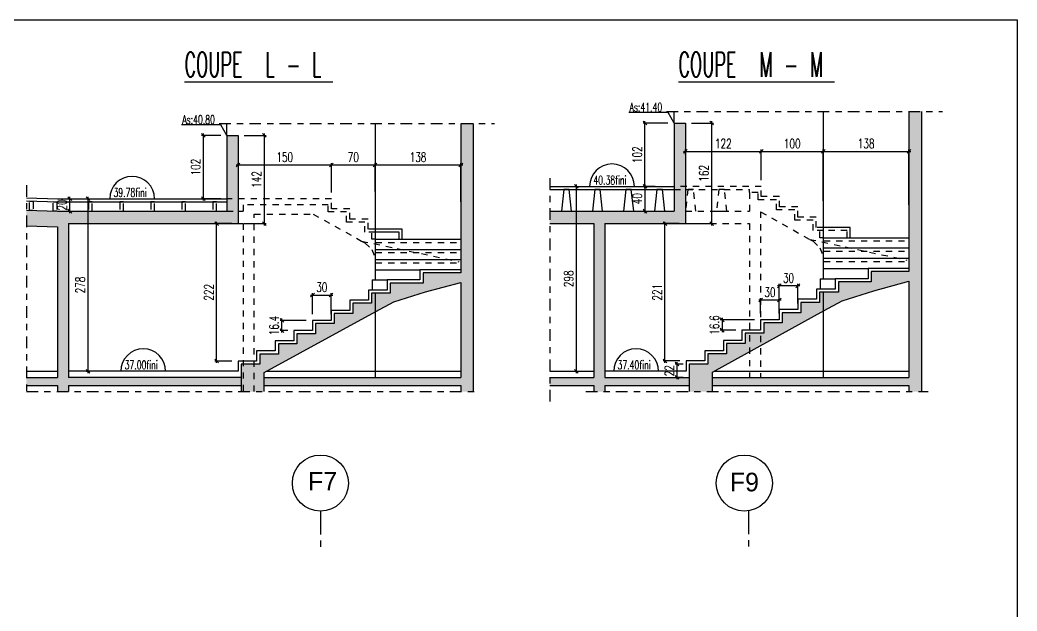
# Model space of a CAD drawing. Extents: x 308 to 437, y -199 to -146.
# Drawn here: x 421.06 to 437.13, y -164.49 to -154.96 of the extents above; entities that cross this region are included whole.
import ezdxf

# ---------------------------------------------------------------- set-up
doc = ezdxf.new("R2010")
doc.units = 0
doc.header["$LTSCALE"] = 0.5
doc.header["$MEASUREMENT"] = 0
for name, pattern in [('AXES2', [1.125, 0.75, -0.125, 0.125, -0.125]), ('DISCONTINU', [0.75, 0.5, -0.25]), ('DISCONTINU2', [0.375, 0.25, -0.125])]:
    doc.linetypes.add(name, pattern=pattern)
doc.layers.get('DEFPOINTS').update_dxf_attribs({"linetype": 'CONTINUOUS'})
for name, color, linetype in [('A05-AXES', 13, 'AXES2'), ('A19-COTATIONS', 146, 'CONTINUOUS'), ('AXES', 6, 'AXES2'), ('CADRE-CART', 7, 'CONTINUOUS'), ('COTATION', 7, 'CONTINUOUS'), ('HABILLAGE', 7, 'CONTINUOUS'), ('MURS', 3, 'CONTINUOUS'), ('POCHAGE', 254, 'CONTINUOUS'), ('RDC', 7, 'DISCONTINU2'), ('REPERE-SEM', 4, 'CONTINUOUS')]:
    doc.layers.add(name, color=color, linetype=linetype)
doc.layers.add('STR - MACONNERIE', color=4, linetype='CONTINUOUS', lineweight=30)
doc.styles.add('CGotH', font='GOTHIC.TTF')
doc.styles.add('ROMANS8', font='romans.shx', dxfattribs={"width": 0.7})
doc.styles.get("Standard").update_dxf_attribs({"font": 'txt.shx'})
doc.dimstyles.new('COT50 cm', dxfattribs={"dimtxt": 0.15, "dimasz": 0.06, "dimexe": 0.03, "dimexo": 0.1, "dimgap": 0.05, "dimtad": 1, "dimdec": 0, "dimlfac": 100, "dimzin": 0, "dimdsep": 46, "dimtxsty": 'ROMANS8', "dimblk1": 'OBLIQUE', "dimblk2": 'OBLIQUE', "dimsah": 1, "dimcen": 0.03, "dimdle": 0.03, "dimclrt": 1, "dimadec": 0, "dimazin": 0, "dimtfac": 1, "dimtdec": 0, "dimtmove": 0, "dimatfit": 3, "dimfxl": 0, "dimtolj": 1, "dimtzin": 0, "dimlwd": -1, "dimlwe": -1, "dimarcsym": 0})

# ---------------------------------------------------------------- blocks, each defined once
blk = doc.blocks.new('_Oblique')
at = {"layer": 'COTATION', "color": 0, "lineweight": -2}
blk.add_line((-0.5, -0.5), (0.5, 0.5), dxfattribs=at)
blk = doc.blocks.new('*D1745')
at = {"layer": 'COTATION', "color": 0, "transparency": 16777216}
for p, q in [((422.137, -157.847), (422.192, -157.847)), ((422.162, -160.657), (422.162, -157.817)), ((422.137, -160.627), (422.192, -160.627))]:
    blk.add_line(p, q, dxfattribs=at)
at = {"layer": 'DEFPOINTS', "color": 0, "transparency": 16777216}
for p in [(422.037, -157.847), (422.162, -157.847), (422.037, -160.627)]:
    blk.add_point(p, dxfattribs=at)
at = {"layer": 'COTATION', "color": 0, "transparency": 16777216, "xscale": 0.06, "yscale": 0.06, "zscale": 0.06}
for p, rotation in [((422.162, -157.847), 90), ((422.162, -160.627), 270)]:
    blk.add_blockref('_Oblique', p, dxfattribs=dict(at, rotation=rotation))
at = {"layer": 'COTATION', "color": 1, "transparency": 16777216, "insert": (422.037, -159.237), "char_height": 0.15, "attachment_point": 5, "rotation": 90, "style": 'ROMANS8'}
blk.add_mtext('\\A1;278', dxfattribs=at)
blk = doc.blocks.new('*D1746')
at = {"layer": 'COTATION', "color": 0, "transparency": 16777216}
for p, q in [((430.032, -160.657), (430.032, -157.617)), ((429.887, -157.647), (430.062, -157.647)), ((430.032, -160.627), (430.062, -160.627))]:
    blk.add_line(p, q, dxfattribs=at)
at = {"layer": 'DEFPOINTS', "color": 0, "transparency": 16777216}
for p in [(429.787, -157.647), (430.032, -157.647), (429.967, -160.627)]:
    blk.add_point(p, dxfattribs=at)
at = {"layer": 'COTATION', "color": 0, "transparency": 16777216, "xscale": 0.06, "yscale": 0.06, "zscale": 0.06}
for p, rotation in [((430.032, -157.647), 90), ((430.032, -160.627), 270)]:
    blk.add_blockref('_Oblique', p, dxfattribs=dict(at, rotation=rotation))
at = {"layer": 'COTATION', "color": 1, "transparency": 16777216, "insert": (429.907, -159.137), "char_height": 0.15, "attachment_point": 5, "rotation": 90, "style": 'ROMANS8'}
blk.add_mtext('\\A1;298', dxfattribs=at)
blk = doc.blocks.new('*D1747')
at = {"layer": 'COTATION', "color": 0, "transparency": 16777216}
for p, q in [((421.868, -157.847), (421.838, -157.847)), ((421.868, -158.077), (421.868, -157.817)), ((421.868, -158.047), (421.838, -158.047))]:
    blk.add_line(p, q, dxfattribs=at)
at = {"layer": 'DEFPOINTS', "color": 0, "transparency": 16777216}
for p in [(421.868, -157.847), (421.945, -157.847), (421.958, -158.047)]:
    blk.add_point(p, dxfattribs=at)
at = {"layer": 'COTATION', "color": 0, "transparency": 16777216, "xscale": 0.06, "yscale": 0.06, "zscale": 0.06}
for p, rotation in [((421.868, -157.847), 90), ((421.868, -158.047), 270)]:
    blk.add_blockref('_Oblique', p, dxfattribs=dict(at, rotation=rotation))
at = {"layer": 'COTATION', "color": 1, "transparency": 16777216, "insert": (421.743, -157.947), "char_height": 0.15, "attachment_point": 5, "rotation": 90, "style": 'ROMANS8'}
blk.add_mtext('\\A1;20', dxfattribs=at)
blk = doc.blocks.new('*D1748')
at = {"layer": 'COTATION', "color": 0, "transparency": 16777216}
for p, q in [((424.299, -156.827), (423.991, -156.827)), ((424.021, -157.877), (424.021, -156.797)), ((424.299, -157.847), (423.991, -157.847))]:
    blk.add_line(p, q, dxfattribs=at)
at = {"layer": 'DEFPOINTS', "color": 0, "transparency": 16777216}
for p in [(424.021, -156.827), (424.399, -156.827), (424.399, -157.847)]:
    blk.add_point(p, dxfattribs=at)
at = {"layer": 'COTATION', "color": 0, "transparency": 16777216, "xscale": 0.06, "yscale": 0.06, "zscale": 0.06}
for p, rotation in [((424.021, -156.827), 90), ((424.021, -157.847), 270)]:
    blk.add_blockref('_Oblique', p, dxfattribs=dict(at, rotation=rotation))
at = {"layer": 'COTATION', "color": 1, "transparency": 16777216, "insert": (423.896, -157.337), "char_height": 0.15, "attachment_point": 5, "rotation": 90, "style": 'ROMANS8'}
blk.add_mtext('\\A1;102', dxfattribs=at)
blk = doc.blocks.new('*D1750')
at = {"layer": 'COTATION', "color": 0, "transparency": 16777216}
for p, q in [((431.507, -156.627), (431.107, -156.627)), ((431.137, -157.677), (431.137, -156.597)), ((431.3, -157.647), (431.107, -157.647))]:
    blk.add_line(p, q, dxfattribs=at)
at = {"layer": 'DEFPOINTS', "color": 0, "transparency": 16777216}
for p in [(431.137, -156.627), (431.607, -156.627), (431.4, -157.647)]:
    blk.add_point(p, dxfattribs=at)
at = {"layer": 'COTATION', "color": 0, "transparency": 16777216, "xscale": 0.06, "yscale": 0.06, "zscale": 0.06}
for p, rotation in [((431.137, -156.627), 90), ((431.137, -157.647), 270)]:
    blk.add_blockref('_Oblique', p, dxfattribs=dict(at, rotation=rotation))
at = {"layer": 'COTATION', "color": 1, "transparency": 16777216, "insert": (431.012, -157.137), "char_height": 0.15, "attachment_point": 5, "rotation": 90, "style": 'ROMANS8'}
blk.add_mtext('\\A1;102', dxfattribs=at)
blk = doc.blocks.new('*D1751')
at = {"layer": 'COTATION', "color": 0, "transparency": 16777216}
for p, q in [((431.137, -157.617), (431.137, -158.077)), ((431.3, -157.647), (431.107, -157.647)), ((431.141, -158.047), (431.107, -158.047))]:
    blk.add_line(p, q, dxfattribs=at)
at = {"layer": 'DEFPOINTS', "color": 0, "transparency": 16777216}
for p in [(431.4, -157.647), (431.137, -158.047), (431.241, -158.047)]:
    blk.add_point(p, dxfattribs=at)
at = {"layer": 'COTATION', "color": 0, "transparency": 16777216, "xscale": 0.06, "yscale": 0.06, "zscale": 0.06}
for p, rotation in [((431.137, -157.647), 90), ((431.137, -158.047), 270)]:
    blk.add_blockref('_Oblique', p, dxfattribs=dict(at, rotation=rotation))
at = {"layer": 'COTATION', "color": 1, "transparency": 16777216, "insert": (431.012, -157.847), "char_height": 0.15, "attachment_point": 5, "rotation": 90, "style": 'ROMANS8'}
blk.add_mtext('\\A1;40', dxfattribs=at)
blk = doc.blocks.new('*D1755')
at = {"layer": 'COTATION', "color": 0, "transparency": 16777216}
for p, q in [((424.679, -156.827), (425.033, -156.827)), ((425.003, -158.277), (425.003, -156.797)), ((424.679, -158.247), (425.033, -158.247))]:
    blk.add_line(p, q, dxfattribs=at)
at = {"layer": 'DEFPOINTS', "color": 0, "transparency": 16777216}
for p in [(424.579, -156.827), (425.003, -156.827), (424.579, -158.247)]:
    blk.add_point(p, dxfattribs=at)
at = {"layer": 'COTATION', "color": 0, "transparency": 16777216, "xscale": 0.06, "yscale": 0.06, "zscale": 0.06}
for p, rotation in [((425.003, -156.827), 90), ((425.003, -158.247), 270)]:
    blk.add_blockref('_Oblique', p, dxfattribs=dict(at, rotation=rotation))
at = {"layer": 'COTATION', "color": 1, "transparency": 16777216, "insert": (424.878, -157.537), "char_height": 0.15, "attachment_point": 5, "rotation": 90, "style": 'ROMANS8'}
blk.add_mtext('\\A1;142', dxfattribs=at)
blk = doc.blocks.new('*D1757')
at = {"layer": 'COTATION', "color": 0, "transparency": 16777216}
for p, q in [((431.887, -156.627), (432.242, -156.627)), ((432.212, -158.277), (432.212, -156.597)), ((431.887, -158.247), (432.242, -158.247))]:
    blk.add_line(p, q, dxfattribs=at)
at = {"layer": 'DEFPOINTS', "color": 0, "transparency": 16777216}
for p in [(431.787, -156.627), (432.212, -156.627), (431.787, -158.247)]:
    blk.add_point(p, dxfattribs=at)
at = {"layer": 'COTATION', "color": 0, "transparency": 16777216, "xscale": 0.06, "yscale": 0.06, "zscale": 0.06}
for p, rotation in [((432.212, -156.627), 90), ((432.212, -158.247), 270)]:
    blk.add_blockref('_Oblique', p, dxfattribs=dict(at, rotation=rotation))
at = {"layer": 'COTATION', "color": 1, "transparency": 16777216, "insert": (432.087, -157.437), "char_height": 0.15, "attachment_point": 5, "rotation": 90, "style": 'ROMANS8'}
blk.add_mtext('\\A1;162', dxfattribs=at)
blk = doc.blocks.new('*D1758')
at = {"layer": 'COTATION', "color": 0, "transparency": 16777216}
for p, q in [((432.97, -159.479), (433.33, -159.479)), ((433, -159.699), (433, -159.449)), ((433.3, -159.699), (433.3, -159.449))]:
    blk.add_line(p, q, dxfattribs=at)
at = {"layer": 'DEFPOINTS', "color": 0, "transparency": 16777216}
for p in [(433.3, -159.479), (433, -159.799), (433.3, -159.799)]:
    blk.add_point(p, dxfattribs=at)
at = {"layer": 'COTATION', "color": 0, "transparency": 16777216, "xscale": 0.06, "yscale": 0.06, "zscale": 0.06, "rotation": 180}
blk.add_blockref('_Oblique', (433, -159.479), dxfattribs=at)
at = {"layer": 'COTATION', "color": 0, "transparency": 16777216, "xscale": 0.06, "yscale": 0.06, "zscale": 0.06}
blk.add_blockref('_Oblique', (433.3, -159.479), dxfattribs=at)
at = {"layer": 'COTATION', "color": 1, "transparency": 16777216, "insert": (433.15, -159.354), "char_height": 0.15, "attachment_point": 5, "style": 'ROMANS8'}
blk.add_mtext('\\A1;30', dxfattribs=at)
blk = doc.blocks.new('*D1759')
at = {"layer": 'COTATION', "color": 0, "transparency": 16777216}
for p, q in [((433.3, -159.534), (433.3, -159.221)), ((433.6, -159.534), (433.6, -159.221)), ((433.63, -159.251), (433.27, -159.251))]:
    blk.add_line(p, q, dxfattribs=at)
at = {"layer": 'DEFPOINTS', "color": 0, "transparency": 16777216}
for p in [(433.3, -159.251), (433.3, -159.634), (433.6, -159.634)]:
    blk.add_point(p, dxfattribs=at)
at = {"layer": 'COTATION', "color": 0, "transparency": 16777216, "xscale": 0.06, "yscale": 0.06, "zscale": 0.06, "rotation": 180}
blk.add_blockref('_Oblique', (433.3, -159.251), dxfattribs=at)
at = {"layer": 'COTATION', "color": 0, "transparency": 16777216, "xscale": 0.06, "yscale": 0.06, "zscale": 0.06}
blk.add_blockref('_Oblique', (433.6, -159.251), dxfattribs=at)
at = {"layer": 'COTATION', "color": 1, "transparency": 16777216, "insert": (433.45, -159.126), "char_height": 0.15, "attachment_point": 5, "style": 'ROMANS8'}
blk.add_mtext('\\A1;30', dxfattribs=at)
blk = doc.blocks.new('*D1760')
at = {"layer": 'COTATION', "color": 0, "transparency": 16777216}
for p, q in [((432.9, -159.799), (432.351, -159.799)), ((432.381, -159.769), (432.381, -159.995)), ((432.6, -159.965), (432.351, -159.965))]:
    blk.add_line(p, q, dxfattribs=at)
at = {"layer": 'DEFPOINTS', "color": 0, "transparency": 16777216}
for p in [(433, -159.799), (432.381, -159.965), (432.7, -159.965)]:
    blk.add_point(p, dxfattribs=at)
at = {"layer": 'COTATION', "color": 0, "transparency": 16777216, "xscale": 0.06, "yscale": 0.06, "zscale": 0.06}
for p, rotation in [((432.381, -159.799), 90), ((432.381, -159.965), 270)]:
    blk.add_blockref('_Oblique', p, dxfattribs=dict(at, rotation=rotation))
at = {"layer": 'COTATION', "color": 1, "transparency": 16777216, "insert": (432.256, -159.882), "char_height": 0.15, "attachment_point": 5, "rotation": 90, "style": 'ROMANS8'}
blk.add_mtext('\\A1;16.6', dxfattribs=at)
blk = doc.blocks.new('*D1761')
at = {"layer": 'COTATION', "color": 0, "transparency": 16777216}
for p, q in [((431.687, -158.247), (431.428, -158.247)), ((431.458, -160.491), (431.458, -158.217)), ((431.7, -160.461), (431.428, -160.461))]:
    blk.add_line(p, q, dxfattribs=at)
at = {"layer": 'DEFPOINTS', "color": 0, "transparency": 16777216}
for p in [(431.458, -158.247), (431.787, -158.247), (431.8, -160.461)]:
    blk.add_point(p, dxfattribs=at)
at = {"layer": 'COTATION', "color": 0, "transparency": 16777216, "xscale": 0.06, "yscale": 0.06, "zscale": 0.06}
for p, rotation in [((431.458, -158.247), 90), ((431.458, -160.461), 270)]:
    blk.add_blockref('_Oblique', p, dxfattribs=dict(at, rotation=rotation))
at = {"layer": 'COTATION', "color": 1, "transparency": 16777216, "insert": (431.333, -159.354), "char_height": 0.15, "attachment_point": 5, "rotation": 90, "style": 'ROMANS8'}
blk.add_mtext('\\A1;221', dxfattribs=at)
blk = doc.blocks.new('*D1762')
at = {"layer": 'COTATION', "color": 0, "transparency": 16777216}
for p, q in [((431.75, -160.511), (431.624, -160.511)), ((431.654, -160.757), (431.654, -160.481)), ((431.75, -160.727), (431.624, -160.727))]:
    blk.add_line(p, q, dxfattribs=at)
at = {"layer": 'DEFPOINTS', "color": 0, "transparency": 16777216}
for p in [(431.654, -160.511), (431.85, -160.511), (431.85, -160.727)]:
    blk.add_point(p, dxfattribs=at)
at = {"layer": 'COTATION', "color": 0, "transparency": 16777216, "xscale": 0.06, "yscale": 0.06, "zscale": 0.06}
for p, rotation in [((431.654, -160.511), 90), ((431.654, -160.727), 270)]:
    blk.add_blockref('_Oblique', p, dxfattribs=dict(at, rotation=rotation))
at = {"layer": 'COTATION', "color": 1, "transparency": 16777216, "insert": (431.529, -160.619), "char_height": 0.15, "attachment_point": 5, "rotation": 90, "style": 'ROMANS8'}
blk.add_mtext('\\A1;22', dxfattribs=at)
blk = doc.blocks.new('*D1763')
at = {"layer": 'COTATION', "color": 0, "transparency": 16777216}
for p, q in [((431.757, -157.083), (433.04, -157.083)), ((431.787, -157.135), (431.787, -157.053)), ((433.01, -157.547), (433.01, -157.053))]:
    blk.add_line(p, q, dxfattribs=at)
at = {"layer": 'DEFPOINTS', "color": 0, "transparency": 16777216}
for p in [(433.01, -157.083), (431.787, -157.235), (433.01, -157.647)]:
    blk.add_point(p, dxfattribs=at)
at = {"layer": 'COTATION', "color": 0, "transparency": 16777216, "xscale": 0.06, "yscale": 0.06, "zscale": 0.06, "rotation": 180}
blk.add_blockref('_Oblique', (431.787, -157.083), dxfattribs=at)
at = {"layer": 'COTATION', "color": 0, "transparency": 16777216, "xscale": 0.06, "yscale": 0.06, "zscale": 0.06}
blk.add_blockref('_Oblique', (433.01, -157.083), dxfattribs=at)
at = {"layer": 'COTATION', "color": 1, "transparency": 16777216, "insert": (432.399, -156.958), "char_height": 0.15, "attachment_point": 5, "style": 'ROMANS8'}
blk.add_mtext('\\A1;122', dxfattribs=at)
blk = doc.blocks.new('*D1764')
at = {"layer": 'COTATION', "color": 0, "transparency": 16777216}
for p, q in [((432.98, -157.083), (434.04, -157.083)), ((433.01, -157.547), (433.01, -157.053)), ((434.01, -157.881), (434.01, -157.053))]:
    blk.add_line(p, q, dxfattribs=at)
at = {"layer": 'DEFPOINTS', "color": 0, "transparency": 16777216}
for p in [(434.01, -157.083), (433.01, -157.647), (434.01, -157.981)]:
    blk.add_point(p, dxfattribs=at)
at = {"layer": 'COTATION', "color": 0, "transparency": 16777216, "xscale": 0.06, "yscale": 0.06, "zscale": 0.06, "rotation": 180}
blk.add_blockref('_Oblique', (433.01, -157.083), dxfattribs=at)
at = {"layer": 'COTATION', "color": 0, "transparency": 16777216, "xscale": 0.06, "yscale": 0.06, "zscale": 0.06}
blk.add_blockref('_Oblique', (434.01, -157.083), dxfattribs=at)
at = {"layer": 'COTATION', "color": 1, "transparency": 16777216, "insert": (433.51, -156.958), "char_height": 0.15, "attachment_point": 5, "style": 'ROMANS8'}
blk.add_mtext('\\A1;100', dxfattribs=at)
blk = doc.blocks.new('*D1765')
at = {"layer": 'COTATION', "color": 0, "transparency": 16777216}
for p, q in [((433.98, -157.083), (435.42, -157.083)), ((434.01, -157.881), (434.01, -157.053)), ((435.39, -157.947), (435.39, -157.053))]:
    blk.add_line(p, q, dxfattribs=at)
at = {"layer": 'DEFPOINTS', "color": 0, "transparency": 16777216}
for p in [(435.39, -157.083), (434.01, -157.981), (435.39, -158.047)]:
    blk.add_point(p, dxfattribs=at)
at = {"layer": 'COTATION', "color": 0, "transparency": 16777216, "xscale": 0.06, "yscale": 0.06, "zscale": 0.06, "rotation": 180}
blk.add_blockref('_Oblique', (434.01, -157.083), dxfattribs=at)
at = {"layer": 'COTATION', "color": 0, "transparency": 16777216, "xscale": 0.06, "yscale": 0.06, "zscale": 0.06}
blk.add_blockref('_Oblique', (435.39, -157.083), dxfattribs=at)
at = {"layer": 'COTATION', "color": 1, "transparency": 16777216, "insert": (434.7, -156.958), "char_height": 0.15, "attachment_point": 5, "style": 'ROMANS8'}
blk.add_mtext('\\A1;138', dxfattribs=at)
blk = doc.blocks.new('*D1771')
at = {"layer": 'COTATION', "color": 0, "transparency": 16777216}
for p, q in [((425.749, -159.399), (426.109, -159.399)), ((425.779, -159.709), (425.779, -159.369)), ((426.079, -159.709), (426.079, -159.369))]:
    blk.add_line(p, q, dxfattribs=at)
at = {"layer": 'DEFPOINTS', "color": 0, "transparency": 16777216}
for p in [(426.079, -159.399), (425.779, -159.809), (426.079, -159.809)]:
    blk.add_point(p, dxfattribs=at)
at = {"layer": 'COTATION', "color": 0, "transparency": 16777216, "xscale": 0.06, "yscale": 0.06, "zscale": 0.06, "rotation": 180}
blk.add_blockref('_Oblique', (425.779, -159.399), dxfattribs=at)
at = {"layer": 'COTATION', "color": 0, "transparency": 16777216, "xscale": 0.06, "yscale": 0.06, "zscale": 0.06}
blk.add_blockref('_Oblique', (426.079, -159.399), dxfattribs=at)
at = {"layer": 'COTATION', "color": 1, "transparency": 16777216, "insert": (425.929, -159.274), "char_height": 0.15, "attachment_point": 5, "style": 'ROMANS8'}
blk.add_mtext('\\A1;30', dxfattribs=at)
blk = doc.blocks.new('*D1772')
at = {"layer": 'COTATION', "color": 0, "transparency": 16777216}
for p, q in [((425.679, -159.809), (425.255, -159.809)), ((425.285, -160.003), (425.285, -159.779)), ((425.379, -159.973), (425.255, -159.973))]:
    blk.add_line(p, q, dxfattribs=at)
at = {"layer": 'DEFPOINTS', "color": 0, "transparency": 16777216}
for p in [(425.285, -159.809), (425.779, -159.809), (425.479, -159.973)]:
    blk.add_point(p, dxfattribs=at)
at = {"layer": 'COTATION', "color": 0, "transparency": 16777216, "xscale": 0.06, "yscale": 0.06, "zscale": 0.06}
for p, rotation in [((425.285, -159.809), 90), ((425.285, -159.973), 270)]:
    blk.add_blockref('_Oblique', p, dxfattribs=dict(at, rotation=rotation))
at = {"layer": 'COTATION', "color": 1, "transparency": 16777216, "insert": (425.16, -159.891), "char_height": 0.15, "attachment_point": 5, "rotation": 90, "style": 'ROMANS8'}
blk.add_mtext('\\A1;16.4', dxfattribs=at)
blk = doc.blocks.new('*D1773')
at = {"layer": 'COTATION', "color": 0, "transparency": 16777216}
for p, q in [((424.479, -158.247), (424.203, -158.247)), ((424.233, -160.494), (424.233, -158.217)), ((424.479, -160.464), (424.203, -160.464))]:
    blk.add_line(p, q, dxfattribs=at)
at = {"layer": 'DEFPOINTS', "color": 0, "transparency": 16777216}
for p in [(424.233, -158.247), (424.579, -158.247), (424.579, -160.464)]:
    blk.add_point(p, dxfattribs=at)
at = {"layer": 'COTATION', "color": 0, "transparency": 16777216, "xscale": 0.06, "yscale": 0.06, "zscale": 0.06}
for p, rotation in [((424.233, -158.247), 90), ((424.233, -160.464), 270)]:
    blk.add_blockref('_Oblique', p, dxfattribs=dict(at, rotation=rotation))
at = {"layer": 'COTATION', "color": 1, "transparency": 16777216, "insert": (424.108, -159.355), "char_height": 0.15, "attachment_point": 5, "rotation": 90, "style": 'ROMANS8'}
blk.add_mtext('\\A1;222', dxfattribs=at)
blk = doc.blocks.new('*D1775')
at = {"layer": 'COTATION', "color": 0, "transparency": 16777216}
for p, q in [((424.549, -157.302), (426.114, -157.302)), ((424.579, -157.304), (424.579, -157.272)), ((426.084, -157.747), (426.084, -157.272))]:
    blk.add_line(p, q, dxfattribs=at)
at = {"layer": 'DEFPOINTS', "color": 0, "transparency": 16777216}
for p in [(426.084, -157.302), (424.579, -157.404), (426.084, -157.847)]:
    blk.add_point(p, dxfattribs=at)
at = {"layer": 'COTATION', "color": 0, "transparency": 16777216, "xscale": 0.06, "yscale": 0.06, "zscale": 0.06, "rotation": 180}
blk.add_blockref('_Oblique', (424.579, -157.302), dxfattribs=at)
at = {"layer": 'COTATION', "color": 0, "transparency": 16777216, "xscale": 0.06, "yscale": 0.06, "zscale": 0.06}
blk.add_blockref('_Oblique', (426.084, -157.302), dxfattribs=at)
at = {"layer": 'COTATION', "color": 1, "transparency": 16777216, "insert": (425.331, -157.177), "char_height": 0.15, "attachment_point": 5, "style": 'ROMANS8'}
blk.add_mtext('\\A1;150', dxfattribs=at)
blk = doc.blocks.new('*D1776')
at = {"layer": 'COTATION', "color": 0, "transparency": 16777216}
for p, q in [((426.054, -157.302), (426.818, -157.302)), ((426.084, -157.747), (426.084, -157.272)), ((426.788, -157.728), (426.788, -157.272))]:
    blk.add_line(p, q, dxfattribs=at)
at = {"layer": 'DEFPOINTS', "color": 0, "transparency": 16777216}
for p in [(426.788, -157.302), (426.084, -157.847), (426.788, -157.828)]:
    blk.add_point(p, dxfattribs=at)
at = {"layer": 'COTATION', "color": 0, "transparency": 16777216, "xscale": 0.06, "yscale": 0.06, "zscale": 0.06, "rotation": 180}
blk.add_blockref('_Oblique', (426.084, -157.302), dxfattribs=at)
at = {"layer": 'COTATION', "color": 0, "transparency": 16777216, "xscale": 0.06, "yscale": 0.06, "zscale": 0.06}
blk.add_blockref('_Oblique', (426.788, -157.302), dxfattribs=at)
at = {"layer": 'COTATION', "color": 1, "transparency": 16777216, "insert": (426.436, -157.177), "char_height": 0.15, "attachment_point": 5, "style": 'ROMANS8'}
blk.add_mtext('\\A1;70', dxfattribs=at)
blk = doc.blocks.new('*D1777')
at = {"layer": 'COTATION', "color": 0, "transparency": 16777216}
for p, q in [((426.758, -157.302), (428.199, -157.302)), ((426.788, -157.728), (426.788, -157.272)), ((428.169, -157.897), (428.169, -157.272))]:
    blk.add_line(p, q, dxfattribs=at)
at = {"layer": 'DEFPOINTS', "color": 0, "transparency": 16777216}
for p in [(428.169, -157.302), (426.788, -157.828), (428.169, -157.997)]:
    blk.add_point(p, dxfattribs=at)
at = {"layer": 'COTATION', "color": 0, "transparency": 16777216, "xscale": 0.06, "yscale": 0.06, "zscale": 0.06, "rotation": 180}
blk.add_blockref('_Oblique', (426.788, -157.302), dxfattribs=at)
at = {"layer": 'COTATION', "color": 0, "transparency": 16777216, "xscale": 0.06, "yscale": 0.06, "zscale": 0.06}
blk.add_blockref('_Oblique', (428.169, -157.302), dxfattribs=at)
at = {"layer": 'COTATION', "color": 1, "transparency": 16777216, "insert": (427.479, -157.177), "char_height": 0.15, "attachment_point": 5, "style": 'ROMANS8'}
blk.add_mtext('\\A1;138', dxfattribs=at)

msp = doc.modelspace()

# ---------------------------------------------------------------- hatches: boundary and pattern name
at = {"layer": 'POCHAGE'}
h = msp.add_hatch(color=256, dxfattribs=at)
h.paths.add_polyline_path([(432.8198, -160.0148), (432.7499, -160.0148), (432.7499, -160.1804), (432.4499, -160.1804), (432.4499, -160.3459), (432.1499, -160.3459), (432.1499, -160.5115), (431.8499, -160.5115), (431.8499, -160.9556), (432.2223, -160.9556), (432.2223, -160.6428), (432.8198, -160.3131)])
h.paths.add_polyline_path([(432.9998, -160.0148), (432.8198, -160.0148), (432.8198, -160.3131), (432.9998, -160.2137)], flags=17)
h.paths.add_polyline_path([(434.0098, -159.6564), (434.0098, -159.3526), (433.9499, -159.3526), (433.9499, -159.5181), (433.6499, -159.5181), (433.6499, -159.6837), (433.3499, -159.6837), (433.3499, -159.8493), (433.0499, -159.8493), (433.0499, -160.0148), (432.9998, -160.0148), (432.9998, -160.2137)], flags=17)
h.paths.add_polyline_path([(434.824, -159.331), (435.3902, -159.1769), (435.3902, -160.727), (432.2223, -160.727), (432.2223, -160.857), (435.3902, -160.857), (435.3902, -160.9556), (435.5902, -160.9556), (435.5902, -156.4399), (435.3902, -156.4399), (435.3902, -159.0215), (434.7818, -159.0215), (434.7818, -159.187), (434.2531, -159.187), (434.2531, -159.3526), (434.0098, -159.3526), (434.0098, -159.6564), (434.022, -159.6496), (434.312, -159.4913)])
h = msp.add_hatch(color=256, dxfattribs=at)
h.paths.add_polyline_path([(426.7884, -159.6705), (426.7884, -159.3688), (426.7285, -159.3688), (426.7285, -159.5323), (426.4285, -159.5323), (426.4285, -159.6959), (426.1285, -159.6959), (426.1285, -159.8594), (425.8285, -159.8594), (425.8285, -160.0229), (425.5285, -160.0229), (425.5285, -160.1864), (425.2285, -160.1864), (425.2285, -160.35), (424.9285, -160.35), (424.9285, -160.5135), (424.841, -160.5135), (424.841, -160.9556), (425.0003, -160.9556), (425.0003, -160.6452)])
h.paths.add_polyline_path([(424.841, -160.5135), (424.661, -160.5135), (424.661, -160.9556), (424.841, -160.9556)])
h.paths.add_polyline_path([(424.661, -160.5135), (424.6285, -160.5135), (424.6285, -160.9556), (424.661, -160.9556)])
h.paths.add_polyline_path([(427.6021, -159.3494), (428.1688, -159.1971), (428.1688, -160.727), (425.0003, -160.727), (425.0003, -160.857), (428.1688, -160.857), (428.1688, -160.9556), (428.3688, -160.9556), (428.3688, -156.6359), (428.1688, -156.6359), (428.1688, -159.0417), (427.5605, -159.0417), (427.5605, -159.2053), (427.0318, -159.2053), (427.0318, -159.3688), (426.7884, -159.3688), (426.7884, -159.6705), (426.8, -159.6642), (427.0901, -159.5078)])
h = msp.add_hatch(color=256, dxfattribs=at)
h.paths.add_polyline_path([(431.7872, -157.697), (431.6072, -157.697), (431.6072, -158.047), (429.6026, -158.047), (429.6026, -158.247), (430.3125, -158.247), (430.3125, -160.727), (429.6026, -160.727), (429.6026, -160.857), (430.3125, -160.857), (430.3125, -160.9556), (430.4905, -160.9556), (430.4905, -160.857), (431.8499, -160.857), (431.8499, -160.727), (430.4905, -160.727), (430.4905, -158.247), (431.7872, -158.247)])
h.paths.add_polyline_path([(431.7872, -156.627), (431.6072, -156.627), (431.6072, -157.647), (431.7872, -157.647)])
h.paths.add_polyline_path([(431.7872, -157.647), (431.6072, -157.647), (431.6072, -157.697), (431.7872, -157.697)])
h = msp.add_hatch(color=256, dxfattribs=at)
h.paths.add_polyline_path([(424.5785, -158.047), (424.3985, -158.047), (421.6711, -158.047), (421.169, -158.0326), (421.169, -158.2827), (421.6711, -158.2971), (421.6711, -160.727), (421.169, -160.727), (421.169, -160.857), (421.6711, -160.857), (421.6711, -160.9556), (421.8492, -160.9556), (421.8492, -160.857), (424.6285, -160.857), (424.6285, -160.727), (421.8492, -160.727), (421.8492, -158.247), (424.5785, -158.247)])
h.paths.add_polyline_path([(424.5785, -157.847), (424.3985, -157.847), (424.3985, -158.047), (424.5785, -158.047)])
h.paths.add_polyline_path([(424.5785, -156.827), (424.3985, -156.827), (424.3985, -157.847), (424.5785, -157.847)])

# ---------------------------------------------------------------- linework, layer by layer
at = {"layer": 'A19-COTATIONS', "color": 242, "lineweight": 30, "ltscale": 10, "true_color": 0xcd2027}
for centre in [(425.9065, -162.4305), (432.7373, -162.4305)]:
    msp.add_circle(centre, 0.4522, dxfattribs=at)
at = {"layer": 'AXES', "color": 6, "ltscale": 0.5}
for p, q in [((431.482, -156.4399), (435.9322, -156.4399)), ((424.2733, -156.6359), (428.7109, -156.6359)), ((421.169, -157.6283), (421.169, -160.9556)), ((429.6026, -157.513), (429.6026, -161.1386)), ((421.169, -160.9556), (428.4807, -160.9556)), ((430.1819, -160.9556), (435.702, -160.9556))]:
    msp.add_line(p, q, dxfattribs=at)
at = {"layer": 'AXES', "color": 1}
for p, q in [((425.9065, -162.8827), (425.9065, -163.5363)), ((432.8067, -162.8774), (432.8067, -163.5363))]:
    msp.add_line(p, q, dxfattribs=at)
at = {"layer": 'CADRE-CART', "color": 1}
msp.add_lwpolyline([(307.8533, -154.9648), (437.1328, -154.9648), (437.1328, -198.9648), (307.8533, -198.9648)], close=True, dxfattribs=at)
at = {"layer": 'COTATION', "color": 0}
for p, q in [((429.6026, -157.647), (431.6072, -157.647)), ((429.6026, -157.697), (431.6072, -157.697)), ((421.6711, -157.847), (424.3985, -157.847)), ((421.6711, -157.897), (424.3985, -157.897)), ((421.169, -160.627), (421.6711, -160.627)), ((425.0337, -160.627), (428.1688, -160.627)), ((429.6026, -160.627), (430.3125, -160.627)), ((432.2509, -160.627), (435.3902, -160.627))]:
    msp.add_line(p, q, dxfattribs=at)
at = {"layer": 'COTATION', "color": 8, "linetype": 'DISCONTINU', "ltscale": 0.2}
for p, q in [((431.6072, -157.697), (432.8198, -157.697)), ((432.8198, -157.747), (432.8198, -157.697)), ((424.3985, -158.047), (424.661, -158.047)), ((431.7872, -158.047), (432.8198, -158.047)), ((432.9998, -158.057), (432.9998, -160.727)), ((424.5785, -158.247), (424.661, -158.247)), ((424.661, -158.247), (424.661, -160.9556)), ((431.7872, -158.247), (432.8198, -158.247)), ((426.7346, -158.5011), (426.7346, -158.3376)), ((433.9559, -158.4748), (433.9559, -158.3093)), ((426.7985, -158.5011), (426.7346, -158.5011)), ((426.7985, -158.5511), (428.1688, -158.5511)), ((434.0199, -158.4748), (433.9559, -158.4748)), ((434.0199, -158.5248), (435.3902, -158.5248)), ((426.7985, -158.7147), (428.1688, -158.7147)), ((434.0199, -158.6904), (435.3902, -158.6904)), ((426.7985, -158.8782), (428.1688, -158.8782)), ((434.0199, -158.8559), (435.3902, -158.8559))]:
    msp.add_line(p, q, dxfattribs=at)
for points in [[(434.0098, -158.3093), (433.8949, -158.3093), (433.8949, -158.1437), (433.5999, -158.1437), (433.5999, -157.9781), (433.3049, -157.9781), (433.3049, -157.8126), (433.0099, -157.8126), (433.0099, -157.647), (431.6072, -157.647)], [(434.0098, -158.3593), (433.8449, -158.3593), (433.8449, -158.1937), (433.5499, -158.1937), (433.5499, -158.0281), (433.2549, -158.0281), (433.2549, -157.8626), (432.9599, -157.8626), (432.9599, -157.747), (432.8198, -157.747), (432.8198, -158.047)], [(426.7884, -158.3376), (426.6735, -158.3376), (426.6735, -158.1741), (426.3785, -158.1741), (426.3785, -158.0106), (426.0835, -158.0106), (426.0835, -157.847), (424.3985, -157.847)], [(426.7884, -158.3876), (426.6235, -158.3876), (426.6235, -158.2241), (426.3285, -158.2241), (426.3285, -158.0606), (426.0335, -158.0606), (426.0335, -157.947), (424.661, -157.947), (424.661, -158.047)], [(424.841, -160.9556), (424.841, -158.097), (425.7899, -158.097), (426.5708, -158.5299), (427.1428, -158.6479), (428.1374, -158.8613)], [(432.9998, -158.057), (433.7915, -158.5013), (434.3638, -158.6215), (435.3584, -158.837)], [(432.8198, -158.247), (432.8198, -160.727)], [(434.3951, -158.4748), (434.3951, -158.3593), (434.0098, -158.3593)], [(426.5708, -158.5299), (426.6236, -158.5585), (426.7346, -158.6662), (426.7986, -158.8267)], [(433.7915, -158.5013), (433.8449, -158.5316), (433.9559, -158.6393), (434.0199, -158.7999)]]:
    msp.add_lwpolyline(points, dxfattribs=at)
for points in [[(431.7902, -158.047), (431.9546, -158.047), (431.9167, -157.697), (431.8281, -157.697)], [(432.2902, -158.047), (432.4546, -158.047), (432.4167, -157.697), (432.3281, -157.697)]]:
    msp.add_lwpolyline(points, close=True, dxfattribs=at)
at = {"layer": 'COTATION', "color": 0}
for points in [[(428.1688, -158.9917), (427.5105, -158.9917), (427.5105, -159.1553), (426.9818, -159.1553), (426.9818, -159.3188), (426.6785, -159.3188), (426.6785, -159.4823), (426.3785, -159.4823), (426.3785, -159.6459), (426.0785, -159.6459), (426.0785, -159.8094), (425.7785, -159.8094), (425.7785, -159.9729), (425.4785, -159.9729), (425.4785, -160.1364), (425.1785, -160.1364), (425.1785, -160.3), (424.8785, -160.3), (424.8785, -160.4635), (424.5785, -160.4635), (424.5785, -160.627), (421.8492, -160.627)], [(435.3902, -158.9715), (434.7318, -158.9715), (434.7318, -159.137), (434.2031, -159.137), (434.2031, -159.3026), (433.8999, -159.3026), (433.8999, -159.4681), (433.5999, -159.4681), (433.5999, -159.6337), (433.2999, -159.6337), (433.2999, -159.7993), (432.9999, -159.7993), (432.9999, -159.9648), (432.6999, -159.9648), (432.6999, -160.1304), (432.3999, -160.1304), (432.3999, -160.2959), (432.0999, -160.2959), (432.0999, -160.4615), (431.7999, -160.4615), (431.7999, -160.627), (430.4905, -160.627)]]:
    msp.add_lwpolyline(points, dxfattribs=at)
at = {"layer": 'COTATION'}
for centre in [(430.6049, -157.647), (422.8715, -157.847), (423.0505, -160.627), (430.9937, -160.627)]:
    msp.add_arc(centre, 0.3611, 0, 180, dxfattribs=at)
at = {"layer": 'MURS'}
for p, q in [((435.3902, -156.4399), (435.3902, -159.0215)), ((435.5902, -156.4399), (435.5902, -160.9556)), ((428.1688, -156.6359), (428.1688, -159.0417)), ((428.3688, -156.6359), (428.3688, -160.9556)), ((431.6072, -156.627), (431.6072, -158.047)), ((431.6072, -156.627), (431.7872, -156.627)), ((431.7872, -156.627), (431.7872, -158.247)), ((424.3985, -156.827), (424.3985, -158.047)), ((424.3985, -156.827), (424.5785, -156.827)), ((424.5785, -156.827), (424.5785, -158.247)), ((421.169, -158.0326), (421.6711, -158.047)), ((421.6711, -158.047), (424.3985, -158.047)), ((429.6026, -158.047), (431.6072, -158.047)), ((421.8492, -158.247), (421.8492, -160.727)), ((421.8492, -158.247), (424.5785, -158.247)), ((429.6026, -158.247), (430.3125, -158.247)), ((430.3125, -158.247), (430.3125, -160.727)), ((430.4905, -158.247), (430.4905, -160.727)), ((430.4905, -158.247), (431.7872, -158.247)), ((421.169, -158.2827), (421.6711, -158.2971)), ((421.6711, -158.2971), (421.6711, -160.727)), ((428.1688, -159.1971), (428.1688, -160.727)), ((435.3902, -159.1769), (435.3902, -160.727)), ((421.169, -160.727), (421.6711, -160.727)), ((425.0003, -160.727), (428.1688, -160.727)), ((429.6026, -160.727), (430.3125, -160.727)), ((430.4905, -160.727), (431.8499, -160.727)), ((432.2223, -160.727), (435.3902, -160.727)), ((421.169, -160.857), (421.6711, -160.857)), ((421.6711, -160.857), (421.6711, -160.9556)), ((421.8492, -160.857), (421.8492, -160.9556)), ((421.8492, -160.857), (424.6285, -160.857)), ((425.0003, -160.857), (428.1688, -160.857)), ((428.1688, -160.857), (428.1688, -160.9556)), ((429.6026, -160.857), (430.3125, -160.857)), ((430.3125, -160.857), (430.3125, -160.9556)), ((430.4905, -160.857), (430.4905, -160.9556)), ((430.4905, -160.857), (431.8499, -160.857)), ((432.2223, -160.857), (435.3902, -160.857)), ((435.3902, -160.857), (435.3902, -160.9556))]:
    msp.add_line(p, q, dxfattribs=at)
for points in [[(428.1688, -159.0417), (427.5605, -159.0417), (427.5605, -159.2053), (427.0318, -159.2053), (427.0318, -159.3688), (426.7285, -159.3688), (426.7285, -159.5323), (426.4285, -159.5323), (426.4285, -159.6959), (426.1285, -159.6959), (426.1285, -159.8594), (425.8285, -159.8594), (425.8285, -160.0229), (425.5285, -160.0229), (425.5285, -160.1864), (425.2285, -160.1864), (425.2285, -160.35), (424.9285, -160.35), (424.9285, -160.5135), (424.6285, -160.5135), (424.6285, -160.9556)], [(435.3902, -159.0215), (434.7818, -159.0215), (434.7818, -159.187), (434.2531, -159.187), (434.2531, -159.3526), (433.9499, -159.3526), (433.9499, -159.5181), (433.6499, -159.5181), (433.6499, -159.6837), (433.3499, -159.6837), (433.3499, -159.8493), (433.0499, -159.8493), (433.0499, -160.0148), (432.7499, -160.0148), (432.7499, -160.1804), (432.4499, -160.1804), (432.4499, -160.3459), (432.1499, -160.3459), (432.1499, -160.5115), (431.8499, -160.5115), (431.8499, -160.9556)], [(425.0003, -160.9556), (425.0003, -160.6452), (426.8, -159.6642), (427.0901, -159.5078), (427.6021, -159.3494), (428.1688, -159.1971)], [(432.2223, -160.9556), (432.2223, -160.6428), (434.022, -159.6496), (434.312, -159.4913), (434.824, -159.331), (435.3902, -159.1769)], [(424.6285, -160.727), (421.8492, -160.727)]]:
    msp.add_lwpolyline(points, dxfattribs=at)
at = {"layer": 'RDC', "linetype": 'ByBlock'}
for p, q in [((421.169, -157.8325), (421.674, -157.847)), ((421.169, -157.8826), (421.6733, -157.897))]:
    msp.add_line(p, q, dxfattribs=at)
for points in [[(429.7902, -158.047), (429.9546, -158.047), (429.9167, -157.697), (429.8281, -157.697)], [(430.2902, -158.047), (430.4546, -158.047), (430.4167, -157.697), (430.3281, -157.697)], [(430.7902, -158.047), (430.9546, -158.047), (430.9167, -157.697), (430.8281, -157.697)], [(431.2902, -158.047), (431.4546, -158.047), (431.4167, -157.697), (431.3281, -157.697)]]:
    msp.add_lwpolyline(points, close=True, dxfattribs=at)
at = {"layer": 'RDC'}
for points in [[(421.2758, -158.0357), (421.2167, -158.034), (421.2167, -157.8839), (421.2757, -157.8856)], [(421.6572, -158.0466), (421.5981, -158.0449), (421.5981, -157.8949), (421.6572, -157.8966)], [(422.1713, -158.047), (422.2304, -158.047), (422.2304, -157.897), (422.1713, -157.897)], [(422.6713, -158.047), (422.7304, -158.047), (422.7304, -157.897), (422.6713, -157.897)], [(423.1713, -158.047), (423.2304, -158.047), (423.2304, -157.897), (423.1713, -157.897)], [(423.6713, -158.047), (423.7304, -158.047), (423.7304, -157.897), (423.6713, -157.897)], [(424.1713, -158.047), (424.2304, -158.047), (424.2304, -157.897), (424.1713, -157.897)]]:
    msp.add_lwpolyline(points, close=True, dxfattribs=at)
at = {"layer": 'STR - MACONNERIE', "color": 8}
for p, q in [((431.6072, -156.627), (431.6072, -156.4399)), ((434.0098, -156.4399), (434.0098, -159.137)), ((424.3985, -156.827), (424.3985, -156.6359)), ((426.7884, -156.6359), (426.7884, -159.1553)), ((426.7985, -158.5011), (428.1688, -158.5011)), ((434.0199, -158.4748), (435.3902, -158.4748)), ((426.7985, -158.6647), (428.1688, -158.6647)), ((434.0199, -158.6404), (435.3902, -158.6404)), ((426.7985, -158.8282), (428.1688, -158.8282)), ((434.0199, -158.8059), (435.3902, -158.8059)), ((426.7985, -158.9917), (427.5105, -158.9917)), ((434.0199, -158.9715), (434.7318, -158.9715)), ((426.7398, -159.1553), (426.9818, -159.1553)), ((426.7398, -159.1553), (426.7398, -159.3144)), ((433.9612, -159.137), (434.2031, -159.137)), ((433.9612, -159.137), (433.9612, -159.3026)), ((426.7884, -159.3688), (426.7884, -160.727)), ((434.0098, -159.3541), (434.0098, -160.727))]:
    msp.add_line(p, q, dxfattribs=at)
for points in [[(427.2237, -158.5011), (427.2237, -158.3376), (426.7884, -158.3376)], [(427.1737, -158.5011), (427.1737, -158.3876), (426.7884, -158.3876)], [(434.4451, -158.4748), (434.4451, -158.3093), (434.0098, -158.3093)]]:
    msp.add_lwpolyline(points, dxfattribs=at)

# ---------------------------------------------------------------- texts
at = {"layer": 'A05-AXES', "color": 1, "char_height": 0.3, "width": 0.3408, "attachment_point": 2, "rotation": 0.00168, "line_spacing_factor": 1.032839, "style": 'CGotH'}
for s, insert in [('F7', (425.9415, -162.2496)), ('F9', (432.7391, -162.2638))]:
    msp.add_mtext(s, dxfattribs=dict(at, insert=insert))
at = {"layer": 'HABILLAGE', "color": 1, "style": 'ROMANS8', "width": 0.65}
for s, p in [('As:41.40', (430.888, -156.4413)), ('As:40.80', (423.6793, -156.6413)), ('40.38fini', (430.3051, -157.6163)), ('39.78fini', (422.5718, -157.8163)), ('37.00fini', (422.7508, -160.5963)), ('37.40fini', (430.6939, -160.5963))]:
    msp.add_text(s, height=0.14, dxfattribs=at).set_placement(p)
at = {"layer": 'REPERE-SEM', "color": 4, "width": 0.519}
for s, p in [(' %%UCOUPE  L - L ', (423.5305, -155.8822)), (' %%UCOUPE  M - M ', (431.4902, -155.8822))]:
    msp.add_text(s, height=0.4, dxfattribs=at).set_placement(p)

# ---------------------------------------------------------------- dimensions: what is measured, and where the dimension line sits
at = {"layer": 'COTATION', "color": 0}
for base, p1, p2, override, picture, middle in [((431.1366, -156.627), (431.4005, -157.647), (431.6072, -156.627), {"dimtmove": 1, "dimfxl": 10}, '*D1750', (431.0116, -157.137)), ((432.2121, -156.627), (431.7872, -158.247), (431.7872, -156.627), {"dimfxl": 10}, '*D1757', (432.0871, -157.437)), ((424.0209, -156.827), (424.3985, -157.847), (424.3985, -156.827), {"dimfxl": 10}, '*D1748', (423.8959, -157.337)), ((425.0035, -156.827), (424.5785, -158.247), (424.5785, -156.827), {"dimfxl": 10}, '*D1755', (424.8785, -157.537)), ((430.0324, -157.647), (429.9674, -160.627), (429.7871, -157.647), {"dimfxl": 10}, '*D1746', (429.9074, -159.137)), ((431.1366, -158.047), (431.4005, -157.647), (431.2414, -158.047), {"dimtmove": 1, "dimfxl": 10}, '*D1751', (431.0116, -157.847)), ((422.1615, -157.847), (422.0369, -160.627), (422.0369, -157.847), {"dimfxl": 10}, '*D1745', (422.0365, -159.237)), ((424.2333, -158.247), (424.5785, -160.4635), (424.5785, -158.247), {"dimfxl": 10}, '*D1773', (424.1083, -159.3553)), ((431.4575, -158.247), (431.7999, -160.4615), (431.7872, -158.247), {"dimfxl": 10}, '*D1761', (431.3325, -159.3543))]:
    dim = msp.add_linear_dim(base=base, p1=p1, p2=p2, angle=90, dimstyle='COT50 cm', override=override, dxfattribs=at)
    dim.commit()
    dim.dimension.update_dxf_attribs({"geometry": picture, "text_midpoint": middle})
for base, p1, p2, override, picture, middle in [((433.0099, -157.0835), (431.7872, -157.2353), (433.0099, -157.647), {"dimfxl": 10}, '*D1763', (432.3985, -156.9585)), ((434.0098, -157.0835), (433.0099, -157.647), (434.0098, -157.9805), {"dimtmove": 1, "dimfxl": 10}, '*D1764', (433.5098, -156.9585)), ((435.3902, -157.0835), (434.0098, -157.9805), (435.3902, -158.047), {"dimtmove": 1, "dimfxl": 10}, '*D1765', (434.7, -156.9585)), ((426.08352, -157.301871), (424.578521, -157.403854), (426.08352, -157.847029), {"dimfxl": 10}, '*D1775', (425.33102, -157.176871)), ((426.7884, -157.3019), (426.0835, -157.847), (426.7884, -157.8279), {"dimtmove": 1, "dimfxl": 10}, '*D1776', (426.436, -157.1769)), ((428.1688, -157.3019), (426.7884, -157.8279), (428.1688, -157.9972), {"dimtmove": 1, "dimfxl": 10}, '*D1777', (427.4786, -157.1769)), ((433.2999, -159.2507), (433.5999, -159.6337), (433.2999, -159.6337), {"dimfxl": 10}, '*D1759', (433.4499, -159.1257)), ((426.0785, -159.3986), (425.7785, -159.8094), (426.0785, -159.8094), {"dimfxl": 10}, '*D1771', (425.9285, -159.2736)), ((433.2999, -159.4786), (432.9999, -159.7993), (433.2999, -159.7993), {"dimfxl": 10}, '*D1758', (433.1499, -159.3536))]:
    dim = msp.add_linear_dim(base=base, p1=p1, p2=p2, dimstyle='COT50 cm', override=override, dxfattribs=at)
    dim.commit()
    dim.dimension.update_dxf_attribs({"geometry": picture, "text_midpoint": middle})
for base, p1, p2, override, picture, middle in [((421.8685, -157.847), (421.958, -158.047), (421.9446, -157.847), {"dimtmove": 1}, '*D1747', (421.8685, -157.947)), ((425.28474, -159.80939), (425.47852, -159.97292), (425.77852, -159.80939), {"dimdec": 1, "dimfxl": 10}, '*D1772', (425.28474, -159.89115)), ((432.3806, -159.96481), (432.99987, -159.79925), (432.69987, -159.96481), {"dimdec": 1, "dimtmove": 1}, '*D1760', (432.3806, -159.88203)), ((431.6538, -160.5115), (431.8499, -160.727), (431.8499, -160.5115), {"dimfxl": 10}, '*D1762', (431.6538, -160.6193))]:
    dim = msp.add_linear_dim(base=base, p1=p1, p2=p2, angle=90, dimstyle='COT50 cm', override=override, dxfattribs=at)
    dim.commit()
    dim.dimension.update_dxf_attribs({"geometry": picture, "text_midpoint": middle, "dimtype": 160})

# ---------------------------------------------------------------- leaders
at = {"layer": 'MURS', "color": 1}
for points in [[(431.6072, -156.627), (431.5116, -156.4554), (430.8744, -156.4554)], [(424.3985, -156.827), (424.3029, -156.6554), (423.6658, -156.6554)]]:
    msp.add_leader(points, dimstyle='COT50 cm', override={"dimgap": 0.05, "dimtad": 0, "dimfxl": 10, "dimfxlon": 1}, dxfattribs=at)

doc.saveas('drawing.dxf')
